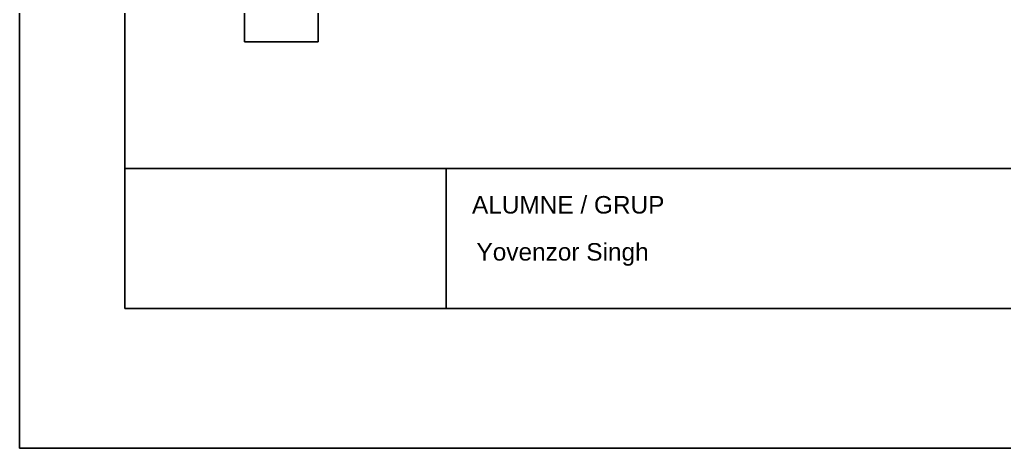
# Model space of a CAD drawing. Header units: millimetres. Extents: x 2377 to 4712, y -254 to 3188.
# Drawn here: x 2377.3 to 2518.3, y 947.8 to 1009.1 of the extents above; entities that cross this region are included whole.
import ezdxf

# ---------------------------------------------------------------- set-up
doc = ezdxf.new("R2010")
doc.units = ezdxf.units.MM
doc.styles.get("Standard").update_dxf_attribs({"font": 'arial.ttf'})

msp = doc.modelspace()

# ---------------------------------------------------------------- linework, layer by layer
at = {"transparency": 33554687}
for p, q in [((2377.31, 1244.79), (2377.31, 947.79)), ((2392.36, 967.79), (2392.36, 1229.79)), ((2409.5, 1016.51), (2409.5, 1005.93)), ((2420.07, 1005.93), (2420.07, 1016.51)), ((2409.5, 1005.93), (2420.07, 1005.93)), ((2377.31, 967.79), (2377.31, 987.79)), ((2787.85, 987.79), (2392.36, 987.79)), ((2438.36, 967.79), (2438.36, 987.79)), ((2392.36, 967.79), (2438.36, 967.79)), ((2438.36, 967.79), (2519.36, 967.79)), ((2377.31, 947.79), (2797.31, 947.79))]:
    msp.add_line(p, q, dxfattribs=at)

# ---------------------------------------------------------------- texts
at = {"transparency": 33554687, "char_height": 2.5, "attachment_point": 1}
for s, width, insert in [('ALUMNE / GRUP', 48.2644, (2442.08, 983.87)), ('Yovenzor Singh', 71.9553, (2442.72, 977.14))]:
    msp.add_mtext_dynamic_manual_height_columns(s, width=width, gutter_width=12.5, heights=[0], dxfattribs=dict(at, insert=insert))

doc.saveas('drawing.dxf')
